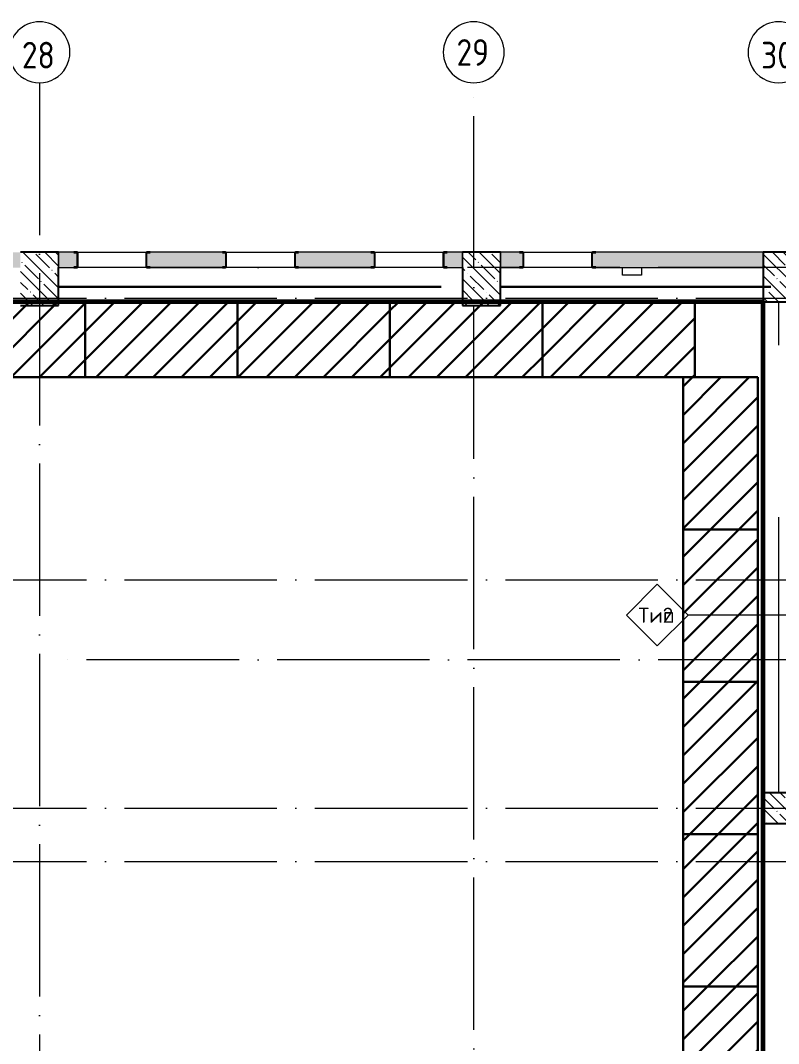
# Model space of a CAD drawing. Header units: millimetres. Extents: x -592259 to 288321, y -552984 to 293768.
# Drawn here: x 127659 to 137609, y -72401 to -58965 of the extents above; entities that cross this region are included whole.
import ezdxf

# ---------------------------------------------------------------- set-up
doc = ezdxf.new("R2010")
doc.units = ezdxf.units.MM
doc.linetypes.add('ADSK_Линия сетки', pattern=[2500, 2000, -250, 0, -250])
for name, color, linetype, lineweight in [('0) строительные леса', 1, 'Continuous', 30), ('4.7) Штук. 5 вып 3.7Шт', 6, 'Continuous', 30), ('6.2) Шпаклевка 6 вып.', 3, 'Continuous', 60), ('A-FLOR-____-OTLN', 250, 'Continuous', 9), ('A-WALL-____-IDEN', 250, 'Continuous', 9), ('A-WALL-____-MCUT', 250, 'Continuous', 13), ('A-WALL-____-PATT', 250, 'Continuous', 13), ('I-WALL-____-OTLN', 250, 'Continuous', 9), ('S-COLS-____-MCUT', 250, 'Continuous', 25), ('S-COLS-____-OTLN', 250, 'Continuous', 9), ('S-GRID-____-IDEN', 250, 'Continuous', 9), ('S-GRID-____-OTLN', 250, 'Continuous', 9)]:
    doc.layers.add(name, color=color, linetype=linetype, lineweight=lineweight)
doc.styles.add('GOST Common', font='', dxfattribs={"width": 0.9, "height": 350})
doc.styles.add('ISOCPEUR_3', font='isocpeur.ttf', dxfattribs={"height": 250})
doc.styles.get('GOST Common').set_extended_font_data('GOST Common')
pattern_1 = [(135, (28708.77, -120984.93), (-142.5612, -142.5612), []), (135, (28851.33, -120984.93), (-142.5612, -142.5612), [252.016, -50.403, 3.353, -47.05])]

# ---------------------------------------------------------------- blocks, each defined once
blk = doc.blocks.new('BSC_Колонна _Прямоугольная - 400x400-V17-АР1_Кладочный план 2 этажа С2и3')
at = {"layer": 'S-COLS-____-OTLN', "lineweight": 5}
h = blk.add_hatch(dxfattribs=at)
h.set_pattern_fill('FP_55', color=256, style=0, pattern_type=2)
h.set_pattern_definition([(135, (-108900, -51675), (-142.56192, -142.56192), []), (135, (-108757.44, -51675), (-142.56192, -142.56192), [252.016, -50.403, 3.353, -47.05])])
h.paths.add_polyline_path([(-200, -200), (200, -200), (200, 200), (-200, 200)])
at = {"layer": 'S-COLS-____-MCUT'}
for p, q in [((200, 200), (-200, 200)), ((-200, 200), (-200, -200)), ((200, -200), (200, 200)), ((-200, -200), (200, -200))]:
    blk.add_line(p, q, dxfattribs=at)
blk = doc.blocks.new('BSC_Колонна _Прямоугольная - 400x650-31474463-АР1_Кладочный план 2 этажа С2и3')
at = {"layer": 'S-COLS-____-OTLN', "lineweight": 5}
h = blk.add_hatch(dxfattribs=at)
h.set_pattern_fill('FP_57', color=256, style=0, pattern_type=2)
h.set_pattern_definition([(315, (108900, 58650), (142.56192, 142.56192), []), (315, (108757.44, 58650), (142.56192, 142.56192), [252.016, -50.403, 3.353, -47.05])])
h.paths.add_polyline_path([(-200, 325), (-200, -325), (200, -325), (200, 325)])
at = {"layer": 'S-COLS-____-MCUT'}
for p, q in [((200, 325), (-200, 325)), ((-200, 325), (-200, -325)), ((200, -325), (200, 325)), ((-200, -325), (200, -325))]:
    blk.add_line(p, q, dxfattribs=at)
blk = doc.blocks.new('ADSK_КолоннаНесущая_Швеллер_Гнутый_ГОСТ 8278-83 - 200х50х4_таб_1 2-38569602-АР1_Кладочный план 2 этажа С2и3')
at = {"layer": 'S-COLS-____-MCUT'}
for p, q in [((-10.1, 90), (-10.1, -90)), ((-6.1, -90), (-6.1, 90)), ((39.9, 100), (-0.1, 100)), ((-0.1, 96), (39.9, 96)), ((39.9, 96), (39.9, 100)), ((39.9, -96), (-0.1, -96)), ((-0.1, -100), (39.9, -100)), ((39.9, -100), (39.9, -96))]:
    blk.add_line(p, q, dxfattribs=at)
for centre, radius, start, end in [((-0.1, 90), 10, 90, 180), ((-0.1, 90), 6, 90, 180), ((-0.1, -90), 10, 180, 270), ((-0.1, -90), 6, 180, 270)]:
    blk.add_arc(centre, radius, start, end, dxfattribs=at)
blk = doc.blocks.new('Ось сетки - Круг_Ø8 мм-39983606-АР1_Кладочный план 2 этажа С2и3')
at = {"layer": 'S-GRID-____-IDEN'}
for start, end in [(360, 180), (180, 360)]:
    blk.add_arc((0, 0), 4, start, end, dxfattribs=at)
blk = doc.blocks.new('ADSK_Марка_Стена - Типоразмер_ADSK_Марка-30564887-АР1_Кладочный план 2 этажа С2и3')
at = {"layer": 'A-WALL-____-IDEN'}
for p, q in [((-0.16, 4.37), (-4.21, 0.31)), ((3.9, 0.31), (-0.16, 4.37)), ((-4.21, 0.31), (-0.16, -3.74)), ((-0.16, -3.74), (3.9, 0.31))]:
    blk.add_line(p, q, dxfattribs=at)

msp = doc.modelspace()

# ---------------------------------------------------------------- hatches: boundary and pattern name
at = {"layer": '0) строительные леса'}
h = msp.add_hatch(dxfattribs=at)
h.set_pattern_fill('ANSI31', color=256, scale=83)
h.paths.add_polyline_path([(128508.7503, -63649.9347), (126508.7503, -63649.9347), (126508.7503, -62669.9347), (128508.7503, -62669.9347)])
h = msp.add_hatch(dxfattribs=at)
h.set_pattern_fill('ANSI31', color=256, scale=83)
h.paths.add_polyline_path([(130508.7503, -63649.9347), (128508.7503, -63649.9347), (128508.7503, -62669.9347), (130508.7503, -62669.9347)])
h = msp.add_hatch(dxfattribs=at)
h.set_pattern_fill('ANSI31', color=256, scale=83)
h.paths.add_polyline_path([(132508.7503, -63649.9347), (130508.7503, -63649.9347), (130508.7503, -62669.9347), (132508.7503, -62669.9347)])
h = msp.add_hatch(dxfattribs=at)
h.set_pattern_fill('ANSI31', color=256, scale=83)
h.paths.add_polyline_path([(134508.7503, -63649.9347), (132508.7503, -63649.9347), (132508.7503, -62669.9347), (134508.7503, -62669.9347)])
h = msp.add_hatch(dxfattribs=at)
h.set_pattern_fill('ANSI31', color=256, scale=83)
h.paths.add_polyline_path([(136508.7503, -63649.9347), (134508.7503, -63649.9347), (134508.7503, -62669.9347), (136508.7503, -62669.9347)])
h = msp.add_hatch(dxfattribs=at)
h.set_pattern_fill('ANSI31', color=256, scale=83)
h.paths.add_polyline_path([(137335.7263, -63649.9347), (137335.7263, -65649.9347), (136355.7263, -65649.9347), (136355.7263, -63649.9347)])
h = msp.add_hatch(dxfattribs=at)
h.set_pattern_fill('ANSI31', color=256, scale=83)
h.paths.add_polyline_path([(137335.7263, -65649.9347), (137335.7263, -67649.9347), (136355.7263, -67649.9347), (136355.7263, -65649.9347)])
h = msp.add_hatch(dxfattribs=at)
h.set_pattern_fill('ANSI31', color=256, scale=83)
h.paths.add_polyline_path([(137335.7263, -67649.9347), (137335.7263, -69649.9347), (136355.7263, -69649.9347), (136355.7263, -67649.9347)])
h = msp.add_hatch(dxfattribs=at)
h.set_pattern_fill('ANSI31', color=256, scale=83)
h.paths.add_polyline_path([(137335.7263, -69649.9347), (137335.7263, -71649.9347), (136355.7263, -71649.9347), (136355.7263, -69649.9347)])
h = msp.add_hatch(dxfattribs=at)
h.set_pattern_fill('ANSI31', color=256, scale=83)
h.paths.add_polyline_path([(137335.7263, -71649.9347), (137335.7263, -73649.9347), (136355.7263, -73649.9347), (136355.7263, -71649.9347)])
at = {"layer": 'A-WALL-____-PATT', "lineweight": 15}
h = msp.add_hatch(dxfattribs=at)
h.set_pattern_fill('FP_83', color=256, style=0, pattern_type=2)
h.set_pattern_definition([(50, (28708.77, -120984.93), (364.3679, -31.8783), [38.1, -419.1]), (355, (28708.77, -120984.93), (-70.4859, 382.1133), [30.48, -335.28]), (100.451, (28739.14, -120987.6), (293.885, 350.2334), [32.38, -356.18]), (46.184, (28708.77, -120883.33), (542.1585, -84.0858), [57.15, -628.65]), (96.636, (28753.95, -120890.34), (474.805, 494.8554), [48.57, -534.27]), (351.184, (28708.8, -120883.33), (474.8102, 494.85), [45.72, -502.92]), (21, (28759.57, -120908.73), (303.2285, -204.53046), [38.1, -419.1]), (326, (28759.57, -120908.73), (123.6039, 368.376), [30.48, -335.28]), (71.451, (28784.84, -120925.78), (426.8341, 163.8427), [32.38, -356.18]), (37.5, (28708.77, -120984.93), (6.17665, 169.11015), [16.764, -314.452, 16.764, -323.596, -336.55]), (37.5, (28708.77, -120984.93), (6.17665, 169.11015), [-671.576, 16.764, -319.786]), (7.5, (28708.77, -120984.93), (133.63888, 200.3615), [16.764, -177.292, 16.764, -306.832, -128.27]), (7.5, (28708.77, -120984.93), (133.63888, 200.3615), [-517.652, 16.764, -111.506]), (327.5, (28595.49, -120984.93), (271.18182, -11.45836), [16.764, -110.236, 16.764, -379.476, -525.78]), (327.5, (28595.49, -120984.93), (271.18182, -11.45836), [-523.24, 16.764, -509.016]), (317.5, (28544.7, -120984.93), (296.2585, 50.85285), [16.764, -148.336, 16.764, -246.38, -373.38]), (317.5, (28544.7, -120984.93), (296.2585, 50.85285), [-428.244, 16.764, -356.616])])
h.paths.add_polyline_path([(133458.7722, -62209.9342), (133458.7722, -62009.9342), (133209.2227, -62009.9342), (133209.2227, -62209.9342)])
h.paths.add_polyline_path([(135159.2227, -62209.9342), (137408.7503, -62209.9342), (137408.7503, -62009.9342), (135159.2227, -62009.9342), (135159.2227, -62027.0009)])
h.paths.add_polyline_path([(133958.7722, -62209.9342), (134259.2227, -62209.9342), (134259.2227, -62009.9342), (133958.7722, -62009.9342), (133958.7722, -62027.0009)])
h.paths.add_polyline_path([(130359.2227, -62209.9342), (130359.2227, -62009.9342), (129309.2227, -62009.9342), (129309.2227, -62209.9342)])
h.paths.add_polyline_path([(132309.2227, -62209.9342), (132309.2227, -62009.9342), (131259.2227, -62009.9342), (131259.2227, -62209.9342)])
h.paths.add_polyline_path([(126459.2227, -62209.9342), (126459.2227, -62009.9342), (125409.2227, -62009.9342), (125409.2227, -62209.9342)])
h.paths.add_polyline_path([(127359.2227, -62209.9342), (127658.7722, -62209.9342), (127658.7722, -62009.9342), (127359.2227, -62009.9342), (127359.2227, -62027.0009)])
h.paths.add_polyline_path([(128158.7722, -62209.9342), (128409.2227, -62209.9342), (128409.2227, -62009.9342), (128158.7722, -62009.9342), (128158.7722, -62027.0009)])
h.paths.add_polyline_path([(116058.7722, -62209.9342), (116058.7722, -62009.9342), (115659.2227, -62009.9342), (115659.2227, -62209.9342)])
h.paths.add_polyline_path([(113709.2227, -62209.9342), (114759.2227, -62209.9342), (114759.2227, -62009.9342), (113709.2227, -62009.9342), (113709.2227, -62027.0009)])
h.paths.add_polyline_path([(118659.2227, -62209.9342), (118659.2227, -62009.9342), (117609.2227, -62009.9342), (117609.2227, -62209.9342)])
h.paths.add_polyline_path([(116558.7722, -62209.9342), (116709.2227, -62209.9342), (116709.2227, -62009.9342), (116558.7722, -62009.9342), (116558.7722, -62027.0009)])
h.paths.add_polyline_path([(110825.3441, -62209.9342), (110858.7722, -62209.9342), (110858.7722, -62009.9342), (110758.7722, -62009.9342), (110758.7722, -62209.9342)])
h.paths.add_polyline_path([(111758.7722, -62209.9342), (112809.2227, -62209.9342), (112809.2227, -62009.9342), (111758.7722, -62009.9342), (111758.7722, -62027.0009)])
h.paths.add_polyline_path([(120609.2227, -62209.9342), (120609.2227, -62009.9342), (119559.2227, -62009.9342), (119559.2227, -62209.9342)])
h.paths.add_polyline_path([(121509.2227, -62209.9342), (121858.7722, -62209.9342), (121858.7722, -62009.9342), (121509.2227, -62009.9342), (121509.2227, -62027.0009)])
h.paths.add_polyline_path([(124509.2227, -62209.9342), (124509.2227, -62009.9342), (123459.2227, -62009.9342), (123459.2227, -62209.9342)])
h.paths.add_polyline_path([(122358.7722, -62209.9342), (122559.2227, -62209.9342), (122559.2227, -62009.9342), (122358.7722, -62009.9342), (122358.7722, -62027.0009)])
h.paths.add_polyline_path([(109809.2227, -62209.9342), (110258.7722, -62209.9342), (110258.7722, -62009.9342), (109809.2227, -62009.9342)])
h.paths.add_polyline_path([(107976.3984, -62209.9342), (108909.2227, -62209.9342), (108909.2227, -62009.9342), (106708.7722, -62009.9342), (106708.7722, -62209.9342)])
at = {"layer": 'S-COLS-____-OTLN', "lineweight": 5}
h = msp.add_hatch(dxfattribs=at)
h.set_pattern_fill('FP_40', color=256, style=0, pattern_type=2)
h.set_pattern_definition(pattern_1)
h.paths.add_polyline_path([(128158.7722, -62709.9342), (128158.7722, -62009.9342), (127658.7722, -62009.9342), (127658.7722, -62709.9342), (127919.0183, -62709.9342)])
h = msp.add_hatch(dxfattribs=at)
h.set_pattern_fill('FP_40', color=256, style=0, pattern_type=2)
h.set_pattern_definition(pattern_1)
h.paths.add_polyline_path([(133958.7722, -62709.9342), (133958.7722, -62009.9342), (133458.7722, -62009.9342), (133458.7722, -62709.9342), (133616.9097, -62709.9342)])

# ---------------------------------------------------------------- linework, layer by layer
at = {"layer": '0) строительные леса'}
for points in [[(128508.7503, -63649.9347), (126508.7503, -63649.9347), (126508.7503, -62669.9347), (128508.7503, -62669.9347)], [(130508.7503, -63649.9347), (128508.7503, -63649.9347), (128508.7503, -62669.9347), (130508.7503, -62669.9347)], [(132508.7503, -63649.9347), (130508.7503, -63649.9347), (130508.7503, -62669.9347), (132508.7503, -62669.9347)], [(134508.7503, -63649.9347), (132508.7503, -63649.9347), (132508.7503, -62669.9347), (134508.7503, -62669.9347)], [(136508.7503, -63649.9347), (134508.7503, -63649.9347), (134508.7503, -62669.9347), (136508.7503, -62669.9347)], [(137335.7263, -63649.9347), (137335.7263, -65649.9347), (136355.7263, -65649.9347), (136355.7263, -63649.9347)], [(137335.7263, -65649.9347), (137335.7263, -67649.9347), (136355.7263, -67649.9347), (136355.7263, -65649.9347)], [(137335.7263, -67649.9347), (137335.7263, -69649.9347), (136355.7263, -69649.9347), (136355.7263, -67649.9347)], [(137335.7263, -69649.9347), (137335.7263, -71649.9347), (136355.7263, -71649.9347), (136355.7263, -69649.9347)], [(137335.7263, -71649.9347), (137335.7263, -73649.9347), (136355.7263, -73649.9347), (136355.7263, -71649.9347)]]:
    msp.add_lwpolyline(points, close=True, dxfattribs=at)
at = {"layer": '4.7) Штук. 5 вып 3.7Шт', "color": 30, "true_color": 0xf26722}
for points in [[(128158.7722, -62461.1269), (131708.7722, -62461.1269)], [(129632.2936, -62461.1269), (133182.2936, -62461.1269)], [(133958.7722, -62461.1269), (137508.7722, -62461.1269)]]:
    msp.add_lwpolyline(points, dxfattribs=at)
at = {"layer": '4.7) Штук. 5 вып 3.7Шт'}
msp.add_lwpolyline([(106708.7722, -80809.9347), (137408.7722, -80809.9347), (137408.7722, -62659.9342), (106708.7722, -62659.9342)], close=True, dxfattribs=at)
at = {"layer": '6.2) Шпаклевка 6 вып.'}
msp.add_lwpolyline([(106708.7722, -80809.9347), (137408.7722, -80809.9347), (137408.7722, -62659.9342), (106708.7722, -62659.9342)], close=True, dxfattribs=at)
at = {"layer": 'A-FLOR-____-OTLN'}
for p, q in [((135558.8181, -62309.9342), (135558.8181, -62209.9342)), ((135808.8181, -62309.9342), (135558.8181, -62309.9342)), ((135808.8181, -62209.9342), (135808.8181, -62309.9342))]:
    msp.add_line(p, q, dxfattribs=at)
at = {"layer": 'A-WALL-____-IDEN'}
msp.add_line((137708.7722, -66773.9602), (136423.1472, -66773.9602), dxfattribs=at)
at = {"layer": 'A-WALL-____-MCUT', "color": 7, "lineweight": 15}
for p, q in [((128409.2227, -62009.9342), (128158.7722, -62009.9342)), ((128409.2227, -62209.9342), (128409.2227, -62009.9342)), ((130359.2227, -62009.9342), (129309.2227, -62009.9342)), ((129309.2227, -62009.9342), (129309.2227, -62209.9342)), ((130359.2227, -62209.9342), (130359.2227, -62009.9342)), ((132309.2227, -62009.9342), (131259.2227, -62009.9342)), ((131259.2227, -62009.9342), (131259.2227, -62209.9342)), ((132309.2227, -62209.9342), (132309.2227, -62009.9342)), ((133458.7722, -62009.9342), (133209.2227, -62009.9342)), ((133209.2227, -62009.9342), (133209.2227, -62209.9342)), ((134259.2227, -62009.9342), (133958.7722, -62009.9342)), ((134259.2227, -62209.9342), (134259.2227, -62009.9342)), ((137408.7503, -62009.9342), (135159.2227, -62009.9342)), ((135159.2227, -62009.9342), (135159.2227, -62209.9342)), ((128158.7722, -62209.9342), (128409.2227, -62209.9342)), ((129309.2227, -62209.9342), (130359.2227, -62209.9342)), ((131259.2227, -62209.9342), (132309.2227, -62209.9342)), ((133209.2227, -62209.9342), (133458.7722, -62209.9342)), ((133958.7722, -62209.9342), (134259.2227, -62209.9342)), ((135159.2227, -62209.9342), (137408.7503, -62209.9342)), ((137608.7722, -62659.9342), (137608.7722, -63229.9347)), ((137608.7722, -65489.9347), (137608.7722, -69109.9342))]:
    msp.add_line(p, q, dxfattribs=at)
at = {"layer": 'A-WALL-____-MCUT', "lineweight": 15}
for p, q in [((128158.7722, -62009.9342), (128158.7722, -62209.9342)), ((133458.7722, -62209.9342), (133458.7722, -62009.9342)), ((133958.7722, -62009.9342), (133958.7722, -62209.9342))]:
    msp.add_line(p, q, dxfattribs=at)
at = {"layer": 'I-WALL-____-OTLN', "lineweight": 15}
for p, q in [((128409.2227, -62009.9342), (129309.2227, -62009.9342)), ((130359.2227, -62009.9342), (131259.2227, -62009.9342)), ((132309.2227, -62009.9342), (133209.2227, -62009.9342)), ((134259.2227, -62009.9342), (135159.2227, -62009.9342)), ((129309.2227, -62209.9342), (128409.2227, -62209.9342)), ((131259.2227, -62209.9342), (130359.2227, -62209.9342)), ((133209.2227, -62209.9342), (132309.2227, -62209.9342)), ((135159.2227, -62209.9342), (134259.2227, -62209.9342))]:
    msp.add_line(p, q, dxfattribs=at)
at = {"layer": 'S-COLS-____-MCUT'}
for p, q in [((128158.7722, -62009.9342), (127658.7722, -62009.9342)), ((133958.7722, -62009.9342), (133458.7722, -62009.9342)), ((128158.7722, -62709.9342), (128158.7722, -62209.9342)), ((133458.7722, -62209.9342), (133458.7722, -62709.9342)), ((133958.7722, -62709.9342), (133958.7722, -62209.9342)), ((127658.7722, -62709.9342), (128158.7722, -62709.9342)), ((133458.7722, -62709.9342), (133958.7722, -62709.9342))]:
    msp.add_line(p, q, dxfattribs=at)
at = {"layer": 'S-COLS-____-OTLN'}
for p, q in [((128158.7722, -62209.9342), (128158.7722, -62009.9342)), ((133458.7722, -62009.9342), (133458.7722, -62209.9342)), ((133958.7722, -62209.9342), (133958.7722, -62009.9342))]:
    msp.add_line(p, q, dxfattribs=at)
at = {"layer": 'S-GRID-____-OTLN', "linetype": 'ADSK_Линия сетки'}
for p, q in [((127908.7722, -59782.9296), (127908.7722, -124723.7741)), ((133608.7722, -124723.7741), (133608.7722, -59782.9296)), ((185529.6518, -62209.9342), (128028.7722, -62209.9342)), ((94022.7944, -62609.9342), (184259.6518, -62609.9342)), ((94022.7944, -66309.9342), (185529.6518, -66309.9342)), ((185529.6518, -67359.9342), (128028.7722, -67359.9342)), ((94022.7944, -69309.9342), (185529.6518, -69309.9342)), ((94022.7944, -70009.9342), (185529.6518, -70009.9342))]:
    msp.add_line(p, q, dxfattribs=at)

# ---------------------------------------------------------------- block references
at = {"layer": 'A-WALL-____-IDEN', "xscale": 99.99999999999993, "yscale": 99.99999999999993, "zscale": 99.99999999999993}
msp.add_blockref('ADSK_Марка_Стена - Типоразмер_ADSK_Марка-30564887-АР1_Кладочный план 2 этажа С2и3', (136033.0553, -66805.2102), dxfattribs=at)
at = {"layer": 'S-COLS-____-OTLN', "rotation": 180}
for name, p in [('ADSK_КолоннаНесущая_Швеллер_Гнутый_ГОСТ 8278-83 - 200х50х4_таб_1 2-38569602-АР1_Кладочный план 2 этажа С2и3', (128399.1227, -62109.9938)), ('ADSK_КолоннаНесущая_Швеллер_Гнутый_ГОСТ 8278-83 - 200х50х4_таб_1 2-38569602-АР1_Кладочный план 2 этажа С2и3', (130349.1227, -62109.9938)), ('ADSK_КолоннаНесущая_Швеллер_Гнутый_ГОСТ 8278-83 - 200х50х4_таб_1 2-38569602-АР1_Кладочный план 2 этажа С2и3', (132299.1227, -62109.9938)), ('ADSK_КолоннаНесущая_Швеллер_Гнутый_ГОСТ 8278-83 - 200х50х4_таб_1 2-38569602-АР1_Кладочный план 2 этажа С2и3', (134249.1227, -62109.9938)), ('BSC_Колонна _Прямоугольная - 400x650-31474463-АР1_Кладочный план 2 этажа С2и3', (137608.7722, -62334.9342))]:
    msp.add_blockref(name, p, dxfattribs=at)
at = {"layer": 'S-COLS-____-OTLN'}
for name, p in [('ADSK_КолоннаНесущая_Швеллер_Гнутый_ГОСТ 8278-83 - 200х50х4_таб_1 2-38569602-АР1_Кладочный план 2 этажа С2и3', (129319.3227, -62109.9342)), ('ADSK_КолоннаНесущая_Швеллер_Гнутый_ГОСТ 8278-83 - 200х50х4_таб_1 2-38569602-АР1_Кладочный план 2 этажа С2и3', (131269.3227, -62109.9342)), ('ADSK_КолоннаНесущая_Швеллер_Гнутый_ГОСТ 8278-83 - 200х50х4_таб_1 2-38569602-АР1_Кладочный план 2 этажа С2и3', (133219.3227, -62109.9342)), ('ADSK_КолоннаНесущая_Швеллер_Гнутый_ГОСТ 8278-83 - 200х50х4_таб_1 2-38569602-АР1_Кладочный план 2 этажа С2и3', (135169.3227, -62109.9342)), ('BSC_Колонна _Прямоугольная - 400x400-V17-АР1_Кладочный план 2 этажа С2и3', (137608.7722, -69309.9347))]:
    msp.add_blockref(name, p, dxfattribs=at)
at = {"layer": 'S-GRID-____-IDEN', "xscale": 99.99999999999993, "yscale": 99.99999999999993, "zscale": 99.99999999999993}
msp.add_blockref('Ось сетки - Круг_Ø8 мм-39983606-АР1_Кладочный план 2 этажа С2и3', (133608.7722, -59382.9296), dxfattribs=at)
at = {"layer": 'S-GRID-____-IDEN', "xscale": 99.99999999999993, "yscale": 99.99999999999993, "zscale": 99.99999999999993, "rotation": 180}
for p in [(127908.7722, -59382.9296), (137608.7722, -59382.9296)]:
    msp.add_blockref('Ось сетки - Круг_Ø8 мм-39983606-АР1_Кладочный план 2 этажа С2и3', p, dxfattribs=at)

# ---------------------------------------------------------------- texts
at = {"layer": 'A-WALL-____-IDEN', "char_height": 200, "attachment_point": 1, "style": 'ISOCPEUR_3'}
for s, insert, width in [('Тип', (135768.6745, -66675.5415), 387.215062), (' 2', (136088.1589, -66675.5415), 230.084312)]:
    msp.add_mtext(s, dxfattribs=dict(at, insert=insert, width=width))
at = {"layer": 'S-GRID-____-IDEN', "color": 18, "true_color": 0x000000, "char_height": 350, "attachment_point": 1, "style": 'GOST Common'}
for s, insert, width in [('28', (127677.4029, -59245.6505), 548.35425), ('29', (133382.0416, -59210.3963), 548.35425), ('30', (137380.1029, -59245.6505), 541.139062)]:
    msp.add_mtext(s, dxfattribs=dict(at, insert=insert, width=width))

doc.saveas('drawing.dxf')
